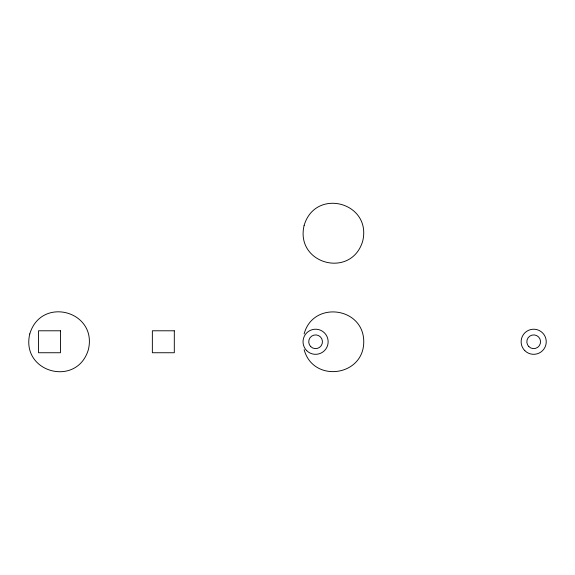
<?xml version="1.0" encoding="UTF-8"?>
<svg xmlns="http://www.w3.org/2000/svg" width="575" height="575" viewBox="0 0 575 575"><rect width="100%" height="100%" fill="white"/><g stroke="black" fill="none" stroke-linecap="round" stroke-linejoin="round"><path stroke-width="0.86" d="M304.125 333.917C313.066 300.315 363.81 306.993 363.752 341.766C363.81 376.539 313.066 383.223 304.125 349.614M29.785 333.917C20.527 372.622 77.043 387.766 88.377 349.614C97.635 310.917 41.12 295.766 29.785 333.917M304.125 225.386C294.867 264.083 351.382 279.234 362.717 241.083C371.975 202.378 315.459 187.234 304.125 225.386M60.454 330.79L38.503 330.79L38.503 352.741L60.454 352.741L60.454 330.79M174.304 330.79L152.361 330.79L152.361 352.741L174.304 352.741L174.304 330.79M524.81 350.649A12.564 12.564 0 0 0 545.819 345.014A12.564 12.564 0 0 0 530.438 329.633A12.564 12.564 0 0 0 524.81 350.649M528.842 346.617A6.857 6.857 0 0 0 540.313 343.541A6.857 6.857 0 0 0 531.911 335.139A6.857 6.857 0 0 0 528.842 346.617M306.705 350.649A12.564 12.564 0 0 0 327.721 345.014A12.564 12.564 0 0 0 312.34 329.633A12.564 12.564 0 0 0 306.705 350.649M310.737 346.617A6.857 6.857 0 0 0 322.216 343.541A6.857 6.857 0 0 0 313.813 335.139A6.857 6.857 0 0 0 310.737 346.617"/></g></svg>
